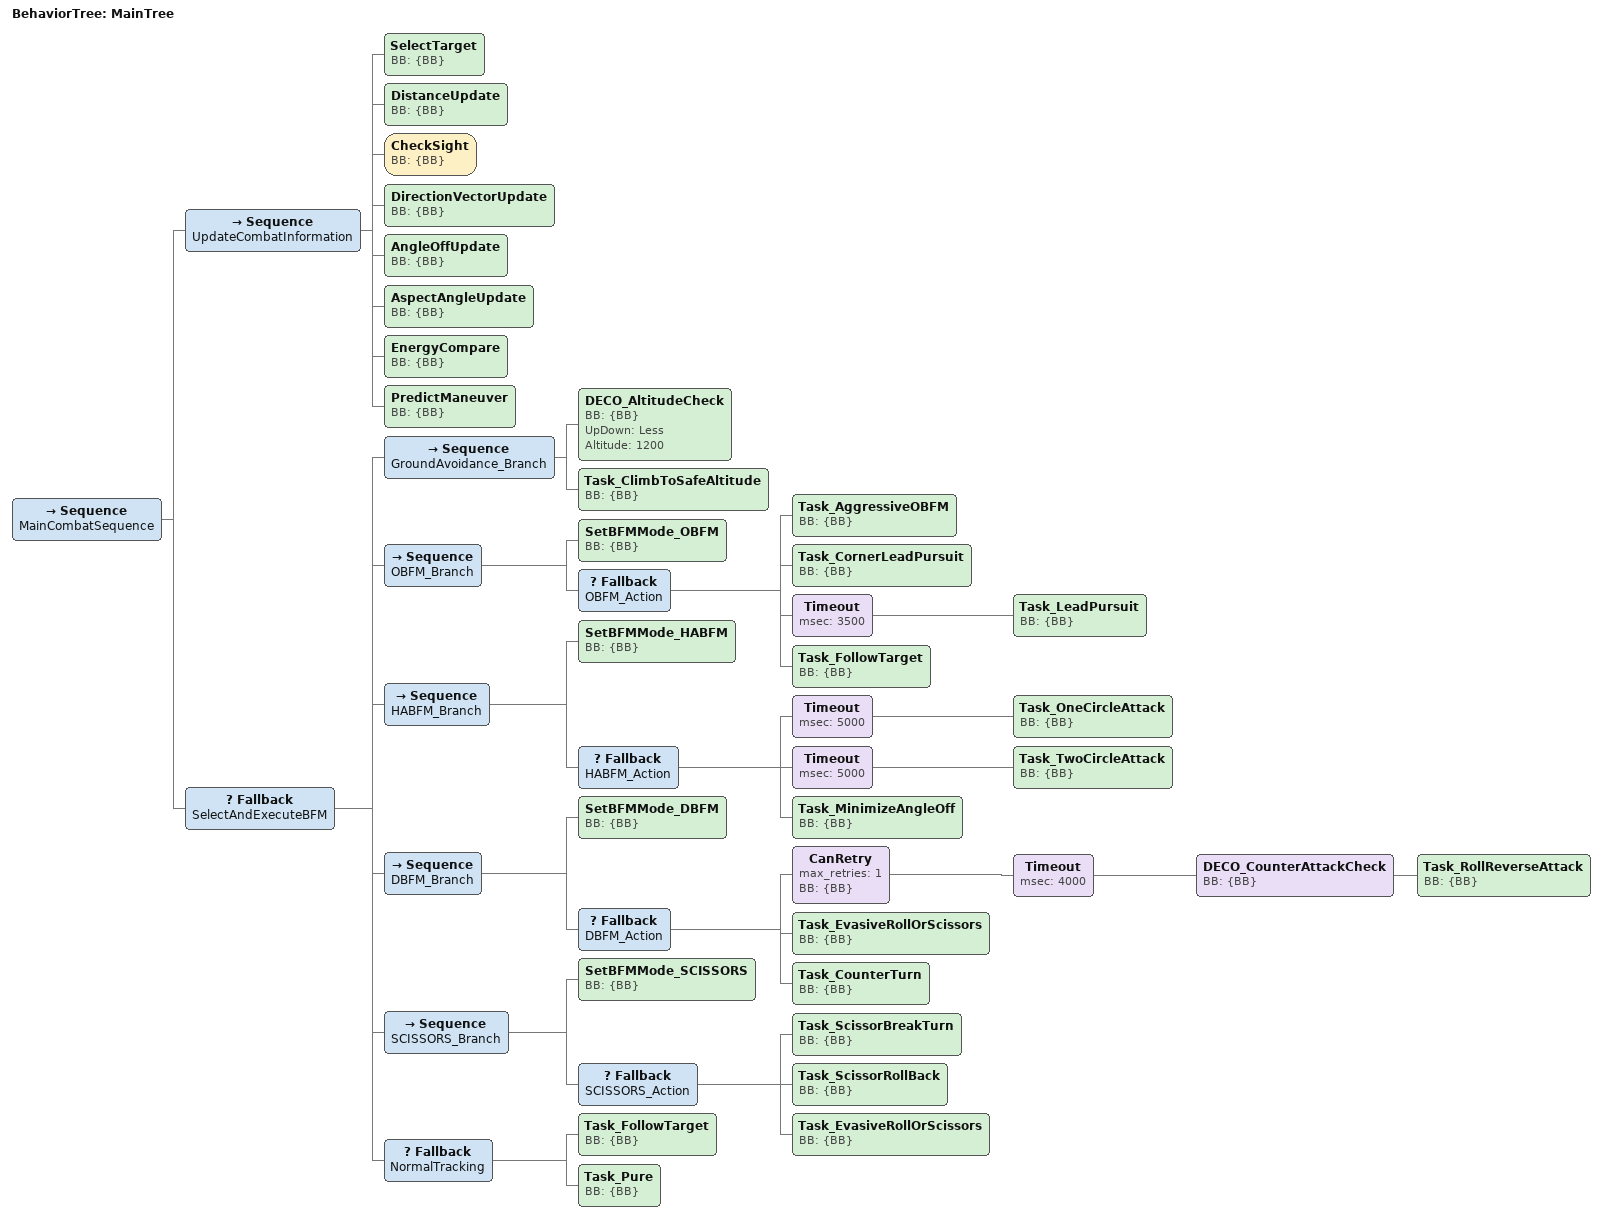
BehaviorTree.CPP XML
<?xml version="1.0" encoding="UTF-8"?>

<root main_tree_to_execute="MainTree">

    <BehaviorTree ID="MainTree">

        <Sequence name="MainCombatSequence">

            <!-- 1. 전투 정보 업데이트                     -->
            <Sequence name="UpdateCombatInformation">

                <SelectTarget BB="{BB}"/>
                <DistanceUpdate BB="{BB}"/>
                <CheckSight BB="{BB}"/>

                <!-- 반드시 먼저 방향 벡터를 갱신 -->
                <DirectionVectorUpdate BB="{BB}"/>

                <!-- 위에서 계산한 방향 벡터에 의존 -->
                <AngleOffUpdate BB="{BB}"/>
                <AspectAngleUpdate BB="{BB}"/>

                <EnergyCompare BB="{BB}"/>
                <PredictManeuver BB="{BB}"/>

            </Sequence>

            <!-- 2. BFM 모드 선택 및 행동 실행             -->
            <!-- 좁고 긴급한 조건부터 넓은 조건 순서       -->
            <Fallback name="SelectAndExecuteBFM">

                <!-- 지면 회피: 모든 BFM 보다 우선한다. -->
                <!-- [수정 2026-08-17] Altitude 1200 -> 450.                              -->
                <!-- 1200m 는 규정 §5 의 초기 배치 고도("약 2000~3000ft" = 약 610~914m)보다 -->
                <!-- **높다**. 대회 서버에서는 경기 시작 순간부터 이 분기가 Fallback 최상단을 -->
                <!-- 계속 점유해 SCISSORS/HABFM/OBFM/DBFM 이 한 번도 실행되지 않는다.        -->
                <!-- 교전 자체가 성립하지 않는 값이었다. 주최측 교전뷰어 패치(BattleServer   -->
                <!-- V0.1)로 초기 고도가 시나리오 설정값이 됐으므로 더더욱 고정 가정은 위험하다.-->
                <!-- 450m 는 추락선 300m 위 150m 여유이고 어떤 초기 배치 고도보다 낮다.      -->
                <!-- 급강하 방어는 DECO_AltitudeCheck 의 3초 예측 고도가 맡는다:            -->
                <!--   -244 m/s 강하 -> 1182m 에서 발화(예전 정적 1200m 과 사실상 동일)      -->
                <!--   -60  m/s 강하 ->  630m 에서 발화                                    -->
                <!-- 여기 값과 Task_ClimbToSafeAltitude 의 kFloor 는 항상 같아야 한다.       -->
                <!-- 우선권은 매 tick 이 체크가 재평가해 유지한다. Task 가 RUNNING 을 -->
                <!-- 돌려주는 방식이 아니다 - SyncActionNode 는 RUNNING 에서 예외를 던진다. -->
                <Sequence name="GroundAvoidance_Branch">
                    <DECO_AltitudeCheck BB="{BB}" UpDown="Less" Altitude="1200"/>
                    <Task_ClimbToSafeAltitude BB="{BB}"/>
                </Sequence>

                <!-- OBFM: 공격 우선. SCISSORS/HABFM 가 공격 기회를 빼앗지 못하도록 먼저 시도한다. -->
                <Sequence name="OBFM_Branch">
                    <SetBFMMode_OBFM BB="{BB}"/>

                    <Fallback name="OBFM_Action">
                        <!-- 공격형 주 기동. 리드/오버슛(하이 요요)/에너지 보존을 한 노드에서 처리한다. -->
                        <Task_AggressiveOBFM BB="{BB}"/>
                        <!-- 코너 속도 밴드 + lead 창 + 오버슛 위험 없음, 3조건 동시 충족일 때만 진입 -->
                        <Task_CornerLeadPursuit BB="{BB}"/>
                        <Timeout msec="3500">
                            <Task_LeadPursuit BB="{BB}"/>
                        </Timeout>
                        <Task_FollowTarget BB="{BB}"/>
                    </Fallback>
                </Sequence>

                <!-- HABFM: 헤드온 상황 -->
                <Sequence name="HABFM_Branch">
                    <SetBFMMode_HABFM BB="{BB}"/>

                    <Fallback name="HABFM_Action">
                        <Timeout msec="5000">
                            <Task_OneCircleAttack BB="{BB}"/>
                        </Timeout>
                        <Timeout msec="5000">
                            <Task_TwoCircleAttack BB="{BB}"/>
                        </Timeout>
                        <Task_MinimizeAngleOff BB="{BB}"/>
                    </Fallback>
                </Sequence>

                <!-- DBFM: 방어는 예외 분기. 공격 기회 확보를 위해 SCISSORS보다 뒤에 둔다. -->
                <Sequence name="DBFM_Branch">
                    <SetBFMMode_DBFM BB="{BB}"/>

                    <Fallback name="DBFM_Action">

                        <!-- 반격 시도가 4000ms 안에 끝나지 않으면 다음 tick에서 1회 재시도 -->
                        <CanRetry max_retries="1" BB="{BB}">
                            <Timeout msec="4000">
                                <DECO_CounterAttackCheck BB="{BB}">
                                    <Task_RollReverseAttack BB="{BB}"/>
                                </DECO_CounterAttackCheck>
                            </Timeout>
                        </CanRetry>

                        <Task_EvasiveRollOrScissors BB="{BB}"/>
                        <Task_CounterTurn BB="{BB}"/>

                    </Fallback>
                </Sequence>

                <!-- SCISSORS: 마지막 보조 기동. 공격 루트보다 뒤에 놓아 타격 창을 보존한다. -->
                <Sequence name="SCISSORS_Branch">
                    <SetBFMMode_SCISSORS BB="{BB}"/>

                    <Fallback name="SCISSORS_Action">
                        <Task_ScissorBreakTurn BB="{BB}"/>
                        <Task_ScissorRollBack BB="{BB}"/>
                        <Task_EvasiveRollOrScissors BB="{BB}"/>
                    </Fallback>
                </Sequence>

                <!-- AlwaysSuccess 대신 실제 기본 행동 -->
                <!-- Normal tracking: FollowTarget is the primary tracking behavior, Task_Pure is the final fallback. -->
                <Fallback name="NormalTracking">
                    <Task_FollowTarget BB="{BB}"/>
                    <Task_Pure BB="{BB}"/>
                </Fallback>

            </Fallback>

        </Sequence>

    </BehaviorTree>

</root>
